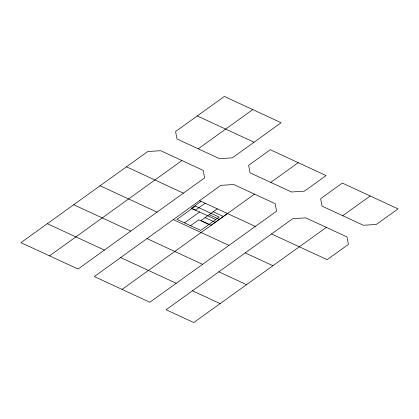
<?xml version="1.0" encoding="UTF-8"?>
<svg xmlns="http://www.w3.org/2000/svg" width="419" height="419" viewBox="0 0 419 419"><rect width="100%" height="100%" fill="white"/><g stroke="black" fill="none" stroke-linecap="round" stroke-linejoin="round"><path stroke-width="0.63" d="M183.381 193.138L78.081 269.05L20.95 242.653L147.755 151.521L160.687 150.699L203.173 170.365L204.624 177.834L183.381 193.138L126.47 166.82M199.622 200.643L94.322 276.561L149.834 302.261L276.582 211.155L275.163 203.692L233.781 184.533L220.85 185.35L199.622 200.643L255.318 226.428M201.057 201.319L191.305 208.353L195.364 210.228L205.121 203.199M184.496 222.871L199.57 212.004M190.587 225.689L198.716 219.828L208.872 224.521M217.299 208.835L201.036 220.556L211.192 225.249L227.449 213.528M49.531 255.862L181.946 160.535M252.741 109.595L198.224 148.824L177.001 138.988L175.566 131.535L224.364 96.459L281.107 122.72L232.398 157.827L219.467 158.644L198.224 148.824M254.49 194.112L122.06 289.409M270.768 182.401L291.462 191.991L304.393 191.169L326.097 175.561L270.292 149.735L248.624 165.343L250.038 172.811L270.768 182.401L298.213 162.645M326.37 227.391L193.756 322.541L166.076 309.746L292.802 218.676L305.734 217.859L326.37 227.391L346.99 236.939L348.409 244.408L327.108 259.654L271.538 233.943M342.684 215.701L370.187 195.982L398.05 208.882L376.288 224.464L363.362 225.26L322.049 206.143L320.635 198.679L342.339 183.066L370.187 195.982M197.27 115.943L254.05 142.224M213.234 211.763L223.385 216.455M209.17 214.696L219.32 219.388M192.038 208.515L215.806 219.525M205.106 217.623L215.256 222.316M100.078 185.774L157.062 212.114M245.204 252.893L272.921 265.73M173.304 219.619L228.963 245.382M73.702 204.744L130.738 231.089M146.98 238.594L202.566 264.337M218.828 271.837L246.524 284.663M47.347 223.699L104.399 250.075M192.468 290.791L220.132 303.597M120.641 257.585L176.21 283.291M195.385 206.101L176.959 219.388L200.743 230.382L219.168 217.1L195.385 206.101"/></g></svg>
